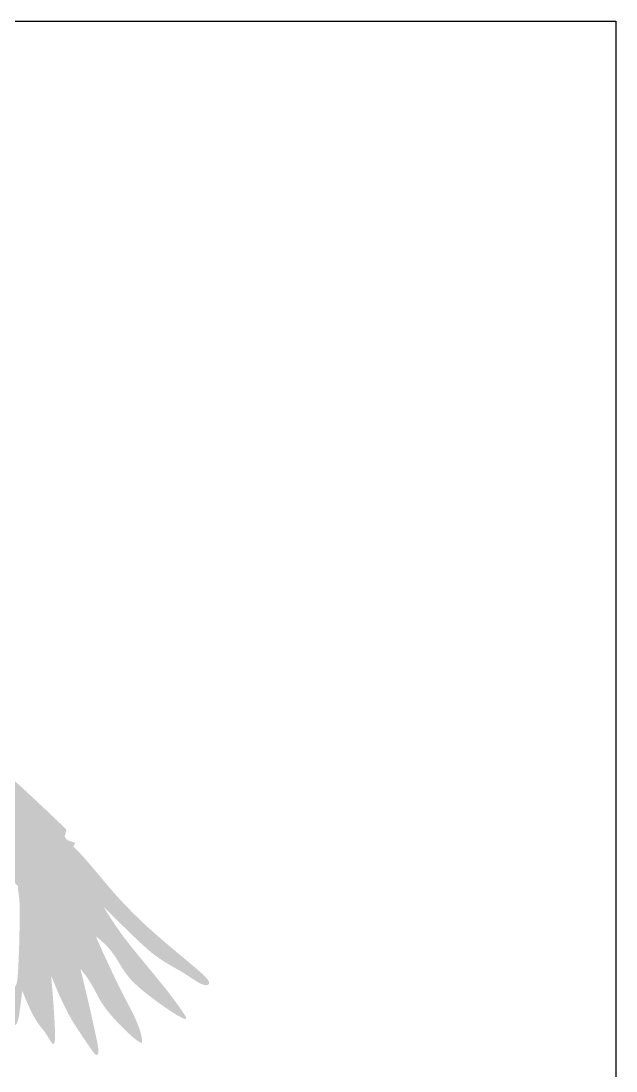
# Model space of a CAD drawing. Header units: millimetres. Extents: x -461 to 744, y 0 to 299.
# Drawn here: x -172.1 to -61.9, y 104.4 to 299 of the extents above; entities that cross this region are included whole.
import ezdxf

# ---------------------------------------------------------------- set-up
doc = ezdxf.new("R2010")
doc.units = ezdxf.units.MM
doc.layers.add('Images', color=7, linetype='Continuous')
doc.layers.add('magpiefill', color=3, linetype='Continuous')
picture_1 = doc.add_image_def('image3.jpg', size_in_pixel=(1024, 768))

msp = doc.modelspace()

# ---------------------------------------------------------------- hatches: boundary and pattern name
at = {"layer": 'magpiefill', "true_color": 0x010101}
h = msp.add_hatch(color=18, dxfattribs=at)
h.dxf.hatch_style = 1
edge = h.paths.add_edge_path()
edge.add_line((-219.85, 155.49), (-224.49, 155.01))
edge.add_line((-224.49, 155.01), (-232.37, 149.84))
edge.add_line((-232.37, 149.84), (-248.59, 138.13))
edge.add_line((-248.59, 138.13), (-258.05, 129.12))
edge.add_line((-258.05, 129.12), (-259.63, 129.12))
edge.add_line((-259.63, 129.12), (-261.2, 130.47))
edge.add_line((-261.2, 130.47), (-261.43, 131.37))
edge.add_line((-261.43, 131.37), (-266.16, 127.77))
edge.add_line((-266.16, 127.77), (-272.47, 123.27))
edge.add_line((-272.47, 123.27), (-273.14, 126.2))
edge.add_line((-273.14, 126.2), (-272.92, 127.77))
edge.add_line((-272.92, 127.77), (-270.21, 130.7))
edge.add_line((-270.21, 130.7), (-269.31, 131.37))
edge.add_line((-269.31, 131.37), (-269.99, 131.82))
edge.add_line((-269.99, 131.82), (-274.27, 128.9))
edge.add_line((-274.27, 128.9), (-275.39, 129.8))
edge.add_line((-275.39, 129.8), (-275.39, 130.47))
edge.add_line((-275.39, 130.47), (-277.2, 130.47))
edge.add_line((-277.2, 130.47), (-277.87, 131.37))
edge.add_line((-277.87, 131.37), (-272.02, 134.53))
edge.add_line((-272.02, 134.53), (-270.89, 136.55))
edge.add_line((-270.89, 136.55), (-268.86, 138.35))
edge.add_line((-268.86, 138.35), (-272.92, 137.68))
edge.add_line((-272.92, 137.68), (-269.76, 140.38))
edge.add_line((-269.76, 140.38), (-259.18, 146.46))
edge.add_line((-259.18, 146.46), (-249.26, 153.66))
edge.add_line((-249.26, 153.66), (-238, 160.19))
edge.add_line((-238, 160.19), (-231.24, 164.25))
edge.add_line((-231.24, 164.25), (-230.57, 166.72))
edge.add_line((-230.57, 166.72), (-228.09, 168.3))
edge.add_line((-228.09, 168.3), (-225.39, 167.17))
edge.add_line((-225.39, 167.17), (-223.58, 167.4))
edge.add_line((-223.58, 167.4), (-219.75, 170.55))
edge.add_line((-219.75, 170.55), (-216.6, 172.58))
edge.add_line((-216.6, 172.58), (-216.38, 168.07))
edge.add_line((-216.38, 168.07), (-217.28, 164.7))
edge.add_line((-217.28, 164.7), (-218.18, 164.25))
edge.add_line((-218.18, 164.25), (-219.53, 164.7))
edge.add_line((-219.53, 164.7), (-221.33, 162.89))
edge.add_line((-221.33, 162.89), (-218.55, 160.53))
edge.add_line((-218.55, 160.53), (-218.06, 162.64))
edge.add_line((-218.06, 162.64), (-215.78, 163.95))
edge.add_line((-215.78, 163.95), (-212.37, 164.11))
edge.add_line((-212.37, 164.11), (-210.41, 163.46))
edge.add_line((-210.41, 163.46), (-210.41, 161.99))
edge.add_line((-210.41, 161.99), (-212.04, 161.34))
edge.add_line((-212.04, 161.34), (-215.13, 160.69))
edge.add_line((-215.13, 160.69), (-218.71, 157.93))
edge.add_line((-218.71, 157.93), (-218.71, 155.98))
edge.add_line((-218.71, 155.98), (-215.78, 157.11))
edge.add_line((-215.78, 157.11), (-208.62, 159.88))
edge.add_line((-208.62, 159.88), (-203.9, 162.48))
edge.add_line((-203.9, 162.48), (-199.18, 165.9))
edge.add_line((-199.18, 165.9), (-193, 170.45))
edge.add_line((-193, 170.45), (-196.25, 169.31))
edge.add_line((-196.25, 169.31), (-199.35, 168.18))
edge.add_line((-199.35, 168.18), (-202.6, 168.99))
edge.add_line((-202.6, 168.99), (-205.53, 171.43))
edge.add_line((-205.53, 171.43), (-207.32, 175.01))
edge.add_line((-207.32, 175.01), (-207.97, 179.07))
edge.add_line((-207.97, 179.07), (-207.16, 182.82))
edge.add_line((-207.16, 182.82), (-203.74, 186.56))
edge.add_line((-203.74, 186.56), (-205.53, 185.91))
edge.add_line((-205.53, 185.91), (-213.99, 181.51))
edge.add_line((-213.99, 181.51), (-221.32, 177.45))
edge.add_line((-221.32, 177.45), (-225.39, 174.19))
edge.add_line((-225.39, 174.19), (-227.5, 171.1))
edge.add_line((-227.5, 171.1), (-229.78, 169.31))
edge.add_line((-229.78, 169.31), (-232.22, 168.66))
edge.add_line((-232.22, 168.66), (-233.69, 169.31))
edge.add_line((-233.69, 169.31), (-234.5, 170.29))
edge.add_line((-234.5, 170.29), (-234.34, 172.57))
edge.add_line((-234.34, 172.57), (-232.71, 176.31))
edge.add_line((-232.71, 176.31), (-233.85, 178.75))
edge.add_line((-233.85, 178.75), (-234.17, 176.63))
edge.add_line((-234.17, 176.63), (-235.64, 175.66))
edge.add_line((-235.64, 175.66), (-239.22, 173.54))
edge.add_line((-239.22, 173.54), (-240.36, 174.36))
edge.add_line((-240.36, 174.36), (-241.5, 175.01))
edge.add_line((-241.5, 175.01), (-242.64, 176.15))
edge.add_line((-242.64, 176.15), (-243.13, 177.94))
edge.add_line((-243.13, 177.94), (-242.96, 179.07))
edge.add_line((-242.96, 179.07), (-244.43, 179.4))
edge.add_line((-244.43, 179.4), (-245.24, 180.05))
edge.add_line((-245.24, 180.05), (-246.38, 181.19))
edge.add_line((-246.38, 181.19), (-247.36, 182.49))
edge.add_line((-247.36, 182.49), (-246.87, 184.93))
edge.add_line((-246.87, 184.93), (-247.36, 184.93))
edge.add_line((-247.36, 184.93), (-248.82, 185.42))
edge.add_line((-248.82, 185.42), (-250.29, 186.72))
edge.add_line((-250.29, 186.72), (-251.1, 188.35))
edge.add_line((-251.1, 188.35), (-250.78, 189.81))
edge.add_line((-250.78, 189.81), (-250.45, 191.44))
edge.add_line((-250.45, 191.44), (-251.26, 191.6))
edge.add_line((-251.26, 191.6), (-252.89, 193.06))
edge.add_line((-252.89, 193.06), (-253.87, 195.02))
edge.add_line((-253.87, 195.02), (-253.7, 196.8))
edge.add_line((-253.7, 196.8), (-250.94, 198.59))
edge.add_line((-250.94, 198.59), (-247.19, 200.55))
edge.add_line((-247.19, 200.55), (-244.59, 202.66))
edge.add_line((-244.59, 202.66), (-242.31, 204.61))
edge.add_line((-242.31, 204.61), (-241.99, 204.94))
edge.add_line((-241.99, 204.94), (-241.17, 205.26))
edge.add_line((-241.17, 205.26), (-240.2, 206.08))
edge.add_line((-240.2, 206.08), (-240.03, 206.73))
edge.add_line((-240.03, 206.73), (-240.03, 207.22))
edge.add_line((-240.03, 207.22), (-240.2, 207.87))
edge.add_line((-240.2, 207.87), (-240.68, 208.35))
edge.add_line((-240.68, 208.35), (-241.17, 208.68))
edge.add_line((-241.17, 208.68), (-241.82, 208.84))
edge.add_line((-241.82, 208.84), (-241.34, 209.17))
edge.add_line((-241.34, 209.17), (-240.68, 209.17))
edge.add_line((-240.68, 209.17), (-240.03, 209.33))
edge.add_line((-240.03, 209.33), (-238.89, 209.33))
edge.add_line((-238.89, 209.33), (-238.24, 209.33))
edge.add_line((-238.24, 209.33), (-237.76, 209.49))
edge.add_line((-237.76, 209.49), (-237.27, 209.82))
edge.add_line((-237.27, 209.82), (-236.94, 210.63))
edge.add_line((-236.94, 210.63), (-236.78, 211.12))
edge.add_line((-236.78, 211.12), (-237.43, 211.77))
edge.add_line((-237.43, 211.77), (-239.55, 212.91))
edge.add_line((-239.55, 212.91), (-236.78, 212.26))
edge.add_line((-236.78, 212.26), (-235.31, 211.93))
edge.add_line((-235.31, 211.93), (-234.5, 212.42))
edge.add_line((-234.5, 212.42), (-234.5, 212.75))
edge.add_line((-234.5, 212.75), (-234.5, 213.56))
edge.add_line((-234.5, 213.56), (-234.99, 213.88))
edge.add_line((-234.99, 213.88), (-235.31, 214.7))
edge.add_line((-235.31, 214.7), (-234.01, 214.54))
edge.add_line((-234.01, 214.54), (-233.36, 214.54))
edge.add_line((-233.36, 214.54), (-232.38, 214.54))
edge.add_line((-232.38, 214.54), (-232.38, 214.86))
edge.add_line((-232.38, 214.86), (-232.55, 215.84))
edge.add_line((-232.55, 215.84), (-232.87, 216.49))
edge.add_line((-232.87, 216.49), (-233.04, 217.3))
edge.add_line((-233.04, 217.3), (-232.22, 217.3))
edge.add_line((-232.22, 217.3), (-231.57, 217.46))
edge.add_line((-231.57, 217.46), (-231.25, 217.95))
edge.add_line((-231.25, 217.95), (-231.08, 219.09))
edge.add_line((-231.08, 219.09), (-230.92, 219.42))
edge.add_line((-230.92, 219.42), (-230.27, 219.42))
edge.add_line((-230.27, 219.42), (-229.78, 219.42))
edge.add_line((-229.78, 219.42), (-229.46, 219.74))
edge.add_line((-229.46, 219.74), (-228.97, 219.74))
edge.add_line((-228.97, 219.74), (-228.8, 220.55))
edge.add_line((-228.8, 220.55), (-228.8, 220.88))
edge.add_line((-228.8, 220.88), (-229.62, 221.2))
edge.add_line((-229.62, 221.2), (-228.97, 221.53))
edge.add_line((-228.97, 221.53), (-228.48, 221.53))
edge.add_line((-228.48, 221.53), (-227.83, 221.37))
edge.add_line((-227.83, 221.37), (-227.01, 221.2))
edge.add_line((-227.01, 221.2), (-225.87, 221.37))
edge.add_line((-225.87, 221.37), (-224.25, 221.69))
edge.add_line((-224.25, 221.69), (-223.43, 221.69))
edge.add_line((-223.43, 221.69), (-223.43, 221.04))
edge.add_line((-223.43, 221.04), (-223.27, 220.23))
edge.add_line((-223.27, 220.23), (-222.13, 219.74))
edge.add_line((-222.13, 219.74), (-220.67, 220.23))
edge.add_line((-220.67, 220.23), (-219.85, 219.25))
edge.add_line((-219.85, 219.25), (-218.71, 218.12))
edge.add_arc((-501.24, 53.17), 327.15, 24.7197, 30.2779, ccw=False)
edge.add_arc((-198.78, 194.33), 6.85, 219.4264, 277.5113)
edge.add_arc((-191.38, 181.57), 8.83, 76.0979, 137.4829, ccw=False)
edge.add_arc((-191.86, 170.78), 19.53, 60.0192, 82.349, ccw=False)
edge.add_arc((-191.59, 158.93), 30.3, 55.1607, 71.7322, ccw=False)
edge.add_arc((-175.12, 169.37), 14.45, 86.6589, 120.3195)
edge.add_arc((-170.7, 162.22), 22.86, 120.8491, 144.9822)
edge.add_arc((-186.33, 173.7), 3.5, 152.0183, 206.956)
edge.add_arc((-453.63, -149.96), 416.57, 45.8931, 50.6392, ccw=False)
edge.add_line((-163.7, 149.15), (-164.03, 147.84))
edge.add_line((-164.03, 147.84), (-163.54, 147.19))
edge.add_line((-163.54, 147.19), (-162.08, 146.7))
edge.add_line((-162.08, 146.7), (-162.57, 145.73))
edge.add_line((-162.57, 145.73), (-161.92, 144.91))
edge.add_line((-161.92, 144.91), (-161.59, 144.1))
edge.add_line((-161.59, 144.1), (-162.73, 143.13))
edge.add_line((-162.73, 143.13), (-162.89, 142.15))
edge.add_line((-162.89, 142.15), (-162.4, 141.17))
edge.add_line((-162.4, 141.17), (-163.71, 140.69))
edge.add_line((-163.71, 140.69), (-165.01, 141.01))
edge.add_line((-165.01, 141.01), (-164.84, 139.87))
edge.add_line((-164.84, 139.87), (-166.63, 139.38))
edge.add_line((-166.63, 139.38), (-167.45, 139.87))
edge.add_line((-167.45, 139.87), (-167.94, 140.03))
edge.add_line((-167.94, 140.03), (-168.43, 139.38))
edge.add_line((-168.43, 139.38), (-169.24, 138.73))
edge.add_line((-169.24, 138.73), (-170.05, 139.06))
edge.add_line((-170.05, 139.06), (-172.17, 137.59))
edge.add_line((-172.17, 137.59), (-172.17, 138.25))
edge.add_line((-172.17, 138.25), (-173.63, 139.55))
edge.add_line((-173.63, 139.55), (-173.63, 140.2))
edge.add_line((-173.63, 140.2), (-173.96, 139.87))
edge.add_line((-173.96, 139.87), (-174.94, 138.41))
edge.add_line((-174.94, 138.41), (-174.94, 137.43))
edge.add_line((-174.94, 137.43), (-174.94, 135.32))
edge.add_line((-174.94, 135.32), (-176.07, 135.32))
edge.add_line((-176.07, 135.32), (-176.56, 135.81))
edge.add_line((-176.56, 135.81), (-176.73, 136.13))
edge.add_line((-176.73, 136.13), (-178.35, 136.62))
edge.add_line((-178.35, 136.62), (-179.17, 137.11))
edge.add_line((-179.17, 137.11), (-179.49, 136.78))
edge.add_line((-179.49, 136.78), (-179.49, 135.97))
edge.add_line((-179.49, 135.97), (-180.47, 134.67))
edge.add_line((-180.47, 134.67), (-181.12, 135.15))
edge.add_line((-181.12, 135.15), (-181.12, 135.64))
edge.add_line((-181.12, 135.64), (-183.07, 135.15))
edge.add_line((-183.07, 135.15), (-184.05, 134.02))
edge.add_line((-184.05, 134.02), (-186.16, 133.2))
edge.add_line((-186.16, 133.2), (-187.14, 133.69))
edge.add_line((-187.14, 133.69), (-187.63, 134.5))
edge.add_line((-187.63, 134.5), (-188.44, 134.5))
edge.add_line((-188.44, 134.5), (-190.23, 133.04))
edge.add_line((-190.23, 133.04), (-191.86, 131.41))
edge.add_line((-191.86, 131.41), (-193.49, 129.46))
edge.add_line((-193.49, 129.46), (-194.79, 127.83))
edge.add_line((-194.79, 127.83), (-195.93, 126.7))
edge.add_line((-195.93, 126.7), (-197.56, 126.21))
edge.add_line((-197.56, 126.21), (-199.02, 126.53))
edge.add_line((-199.02, 126.53), (-200, 127.51))
edge.add_line((-200, 127.51), (-200.97, 128.49))
edge.add_line((-200.97, 128.49), (-201.46, 129.95))
edge.add_line((-201.46, 129.95), (-202.28, 131.09))
edge.add_line((-202.28, 131.09), (-203.09, 131.25))
edge.add_line((-203.09, 131.25), (-204.07, 131.58))
edge.add_line((-204.07, 131.58), (-204.88, 131.58))
edge.add_line((-204.88, 131.58), (-206.35, 133.85))
edge.add_line((-206.35, 133.85), (-207.81, 135.81))
edge.add_line((-207.81, 135.81), (-208.46, 135.81))
edge.add_line((-208.46, 135.81), (-209.76, 136.46))
edge.add_line((-209.76, 136.46), (-212.04, 138.57))
edge.add_line((-212.04, 138.57), (-212.69, 139.55))
edge.add_line((-212.69, 139.55), (-213.02, 140.2))
edge.add_line((-213.02, 140.2), (-213.18, 141.17))
edge.add_line((-213.18, 141.17), (-213.83, 141.17))
edge.add_line((-213.83, 141.17), (-215.3, 141.66))
edge.add_line((-215.3, 141.66), (-215.46, 141.99))
edge.add_line((-215.46, 141.99), (-216.11, 142.96))
edge.add_line((-216.11, 142.96), (-216.27, 143.29))
edge.add_line((-216.27, 143.29), (-217.09, 145.08))
edge.add_line((-217.09, 145.08), (-218.06, 145.73))
edge.add_line((-218.06, 145.73), (-218.55, 146.22))
edge.add_line((-218.55, 146.22), (-219.2, 147.19))
edge.add_line((-219.2, 147.19), (-219.53, 148.49))
edge.add_line((-219.53, 148.49), (-219.53, 149.31))
edge.add_line((-219.53, 149.31), (-218.39, 150.93))
edge.add_line((-218.39, 150.93), (-218.88, 150.77))
edge.add_line((-218.88, 150.77), (-220.02, 152.07))
edge.add_line((-220.02, 152.07), (-220.18, 153.21))
edge.add_line((-220.18, 153.21), (-218.88, 155.16))
edge.add_line((-218.88, 155.16), (-219.85, 155.49))
at = {"layer": 'magpiefill'}
h = msp.add_hatch(color=253, dxfattribs=at)
h.dxf.hatch_style = 1
h.paths.add_polyline_path([(-144.55, 127.51), (-145.56, 128.37), (-146.58, 129.25), (-147.59, 130.14), (-148.15, 130.65), (-148.12, 130.09), (-148.25, 129.78), (-148.52, 129.68), (-148.91, 129.76), (-149.38, 129.98), (-149.93, 130.3), (-150.51, 130.69), (-151.12, 131.11), (-151.72, 131.54), (-152.32, 131.97), (-152.9, 132.4), (-153.47, 132.84), (-154.03, 133.29), (-154.57, 133.76), (-155.09, 134.26), (-155.59, 134.79), (-156.07, 135.34), (-156.53, 135.92), (-156.96, 136.52), (-157.38, 137.13), (-157.78, 137.75), (-158.17, 138.36), (-158.55, 138.97), (-158.92, 139.56), (-159.27, 140.12), (-159.57, 140.61), (-159.75, 141), (-159.76, 141.24), (-159.55, 141.3), (-159.06, 141.13), (-158.24, 140.7), (-157.04, 139.95), (-157.29, 140.25), (-158.15, 141.28), (-159.01, 142.3), (-159.87, 143.29), (-160.72, 144.26), (-161.57, 145.17), (-162.42, 146.02), (-162.57, 145.73), (-161.92, 144.91), (-161.59, 144.1), (-162.4, 143.4), (-161.94, 142.73), (-161.45, 142.01), (-160.94, 141.26), (-160.42, 140.47), (-159.88, 139.66), (-159.34, 138.84), (-158.81, 138.02), (-158.3, 137.21), (-157.8, 136.41), (-157.32, 135.64), (-156.84, 134.87), (-156.8, 134.8), (-155.21, 133.24), (-153.8, 131.85), (-152.55, 130.62), (-151.43, 129.54), (-150.44, 128.59), (-149.54, 127.75), (-148.71, 127.01), (-147.94, 126.37), (-147.2, 125.79), (-146.48, 125.28), (-145.8, 124.83), (-145.14, 124.42), (-144.5, 124.05), (-143.9, 123.7), (-143.31, 123.36), (-142.74, 123.04), (-142.2, 122.71), (-141.68, 122.38), (-141.19, 122.07), (-140.72, 121.76), (-140.28, 121.47), (-139.87, 121.21), (-139.49, 120.98), (-139.15, 120.78), (-138.85, 120.62), (-138.58, 120.5), (-138.34, 120.41), (-138.13, 120.36), (-137.95, 120.33), (-137.79, 120.33), (-137.65, 120.35), (-137.54, 120.39), (-137.44, 120.44), (-137.36, 120.52), (-137.3, 120.61), (-137.28, 120.72), (-137.29, 120.86), (-137.33, 121.01), (-137.42, 121.19), (-137.56, 121.4), (-137.75, 121.63), (-137.99, 121.89), (-138.3, 122.2), (-138.67, 122.55), (-139.12, 122.94), (-139.65, 123.4), (-140.26, 123.92), (-140.97, 124.51), (-141.76, 125.18), (-142.64, 125.91), (-143.57, 126.69)])
h = msp.add_hatch(color=255, dxfattribs=at)
h.dxf.hatch_style = 1
h.paths.add_polyline_path([(-154.99, 131.94), (-155.46, 132.66), (-155.92, 133.38), (-156.38, 134.12), (-156.84, 134.87), (-157.32, 135.64), (-157.8, 136.41), (-158.3, 137.21), (-158.81, 138.02), (-159.34, 138.84), (-159.88, 139.66), (-160.42, 140.47), (-160.94, 141.26), (-161.45, 142.01), (-161.94, 142.73), (-162.4, 143.4), (-162.73, 143.13), (-162.89, 142.15), (-162.4, 141.17), (-162.51, 141.13), (-162.33, 140.33), (-162.11, 139.59), (-161.87, 138.91), (-161.61, 138.28), (-161.35, 137.69), (-161.08, 137.13), (-160.81, 136.6), (-160.55, 136.09), (-160.3, 135.59), (-160.07, 135.1), (-159.86, 134.63), (-159.66, 134.17), (-159.47, 133.72), (-159.3, 133.3), (-159.14, 132.89), (-159, 132.51), (-158.87, 132.14), (-158.75, 131.8), (-158.64, 131.48), (-158.52, 131.17), (-158.39, 130.89), (-158.25, 130.62), (-158.1, 130.37), (-157.92, 130.14), (-157.71, 129.92), (-157.48, 129.71), (-157.23, 129.5), (-156.95, 129.29), (-156.65, 129.07), (-156.33, 128.84), (-156, 128.59), (-155.65, 128.31), (-155.29, 128.01), (-154.93, 127.67), (-154.56, 127.32), (-154.19, 126.95), (-153.82, 126.58), (-153.46, 126.2), (-153.11, 125.82), (-152.78, 125.45), (-152.47, 125.1), (-152.16, 124.75), (-151.86, 124.4), (-151.56, 124.05), (-151.24, 123.68), (-150.89, 123.29), (-150.52, 122.88), (-150.11, 122.43), (-149.65, 121.95), (-149.17, 121.46), (-148.7, 120.98), (-148.25, 120.55), (-147.86, 120.19), (-147.55, 119.94), (-147.34, 119.82), (-147.27, 119.86), (-147.34, 120.08), (-147.53, 120.45), (-147.78, 120.94), (-148.07, 121.49), (-148.34, 122.09), (-148.55, 122.68), (-148.67, 123.23), (-148.64, 123.71), (-148.99, 124.14), (-149.6, 124.88), (-150.2, 125.6), (-150.78, 126.32), (-151.36, 127.03), (-151.92, 127.74), (-152.46, 128.43), (-153, 129.13), (-153.52, 129.83), (-154.02, 130.53), (-154.51, 131.23)])
h = msp.add_hatch(color=255, dxfattribs=at)
h.dxf.hatch_style = 1
h.paths.add_polyline_path([(-158.48, 129.87), (-159.09, 131.25), (-159.74, 132.69), (-160.42, 134.18), (-161.15, 135.72), (-161.94, 137.32), (-162.79, 138.97), (-163.71, 140.69), (-165.01, 141.01), (-164.84, 139.87), (-165.67, 139.65), (-165.32, 138.54), (-164.91, 137.15), (-164.43, 135.54), (-163.92, 133.74), (-163.38, 131.81), (-162.82, 129.78), (-162.26, 127.71), (-162.17, 127.38), (-161.55, 126.47), (-161, 125.72), (-160.53, 125.1), (-160.11, 124.57), (-159.75, 124.13), (-159.42, 123.74), (-159.13, 123.38), (-158.84, 123.04), (-158.57, 122.68), (-158.3, 122.3), (-158.03, 121.92), (-157.77, 121.53), (-157.5, 121.14), (-157.23, 120.75), (-156.96, 120.37), (-156.69, 119.99), (-156.41, 119.63), (-156.12, 119.28), (-155.84, 118.96), (-155.56, 118.66), (-155.3, 118.39), (-155.04, 118.16), (-154.81, 117.98), (-154.6, 117.84), (-154.42, 117.75), (-154.26, 117.74), (-154.14, 117.83), (-154.06, 118.03), (-154.02, 118.39), (-154.03, 118.9), (-154.08, 119.61), (-154.19, 120.54), (-154.66, 121.51), (-155.17, 122.56), (-155.68, 123.66), (-156.21, 124.8), (-156.76, 125.99), (-157.32, 127.24), (-157.89, 128.53)])
h = msp.add_hatch(color=253, dxfattribs=at)
h.dxf.hatch_style = 1
h.paths.add_polyline_path([(-144.91, 119.12), (-145.44, 119.79), (-146, 120.49), (-146.58, 121.2), (-147.17, 121.93), (-147.77, 122.66), (-148.38, 123.4), (-148.64, 123.71), (-148.67, 123.23), (-148.55, 122.68), (-148.34, 122.09), (-148.07, 121.49), (-147.78, 120.94), (-147.53, 120.45), (-147.34, 120.08), (-147.27, 119.86), (-147.34, 119.82), (-147.55, 119.94), (-147.86, 120.19), (-148.25, 120.55), (-148.7, 120.98), (-149.17, 121.46), (-149.65, 121.95), (-150.11, 122.43), (-150.52, 122.88), (-150.89, 123.29), (-151.24, 123.68), (-151.56, 124.05), (-151.86, 124.4), (-152.16, 124.75), (-152.47, 125.1), (-152.78, 125.45), (-153.11, 125.82), (-153.46, 126.2), (-153.82, 126.58), (-154.19, 126.95), (-154.56, 127.32), (-154.93, 127.67), (-155.29, 128.01), (-155.65, 128.31), (-156, 128.59), (-156.33, 128.84), (-156.65, 129.07), (-156.95, 129.29), (-157.23, 129.5), (-157.48, 129.71), (-157.71, 129.92), (-157.92, 130.14), (-158.1, 130.37), (-158.25, 130.62), (-158.39, 130.89), (-158.52, 131.17), (-158.64, 131.48), (-158.75, 131.8), (-158.87, 132.14), (-159, 132.51), (-159.14, 132.89), (-159.3, 133.3), (-159.47, 133.72), (-159.66, 134.17), (-159.86, 134.63), (-160.07, 135.1), (-160.3, 135.59), (-160.55, 136.09), (-160.81, 136.6), (-161.08, 137.13), (-161.35, 137.69), (-161.61, 138.28), (-161.87, 138.91), (-162.11, 139.59), (-162.33, 140.33), (-162.51, 141.13), (-163.71, 140.69), (-162.79, 138.97), (-161.94, 137.32), (-161.15, 135.72), (-160.42, 134.18), (-159.74, 132.69), (-159.09, 131.25), (-158.48, 129.87), (-158.27, 129.39), (-157.36, 128.65), (-156.59, 127.95), (-155.94, 127.27), (-155.4, 126.62), (-154.94, 126), (-154.55, 125.42), (-154.2, 124.86), (-153.89, 124.34), (-153.59, 123.86), (-153.3, 123.4), (-153.02, 122.97), (-152.73, 122.56), (-152.43, 122.17), (-152.13, 121.79), (-151.81, 121.42), (-151.47, 121.05), (-151.1, 120.68), (-150.71, 120.32), (-150.31, 119.95), (-149.88, 119.59), (-149.45, 119.23), (-149, 118.87), (-148.55, 118.52), (-148.09, 118.17), (-147.64, 117.82), (-147.18, 117.48), (-146.73, 117.15), (-146.29, 116.83), (-145.86, 116.52), (-145.44, 116.23), (-145.04, 115.96), (-144.66, 115.7), (-144.31, 115.47), (-143.98, 115.26), (-143.67, 115.06), (-143.39, 114.89), (-143.12, 114.74), (-142.88, 114.6), (-142.66, 114.48), (-142.47, 114.38), (-142.29, 114.29), (-142.13, 114.22), (-141.99, 114.16), (-141.88, 114.12), (-141.78, 114.09), (-141.69, 114.08), (-141.63, 114.09), (-141.58, 114.11), (-141.55, 114.15), (-141.54, 114.21), (-141.56, 114.3), (-141.6, 114.43), (-141.68, 114.59), (-141.8, 114.8), (-141.97, 115.07), (-142.18, 115.39), (-142.44, 115.77), (-142.75, 116.22), (-143.1, 116.71), (-143.5, 117.26), (-143.94, 117.84), (-144.41, 118.46)])
h = msp.add_hatch(color=255, dxfattribs=at)
h.dxf.hatch_style = 1
h.paths.add_polyline_path([(-153.91, 136.34), (-154.75, 137.27), (-155.59, 138.24), (-156.44, 139.23), (-157.04, 139.95), (-158.24, 140.7), (-159.06, 141.13), (-159.55, 141.3), (-159.76, 141.24), (-159.75, 141), (-159.57, 140.61), (-159.27, 140.12), (-158.92, 139.56), (-158.55, 138.97), (-158.17, 138.36), (-157.78, 137.75), (-157.38, 137.13), (-156.96, 136.52), (-156.53, 135.92), (-156.07, 135.34), (-155.59, 134.79), (-155.09, 134.26), (-154.57, 133.76), (-154.03, 133.29), (-153.47, 132.84), (-152.9, 132.4), (-152.32, 131.97), (-151.72, 131.54), (-151.12, 131.11), (-150.51, 130.69), (-149.93, 130.3), (-149.38, 129.98), (-148.91, 129.76), (-148.52, 129.68), (-148.25, 129.78), (-148.12, 130.09), (-148.15, 130.65), (-148.58, 131.03), (-149.54, 131.91), (-150.45, 132.79), (-151.35, 133.66), (-152.21, 134.54), (-153.07, 135.43)])
h = msp.add_hatch(color=253, dxfattribs=at)
h.dxf.hatch_style = 1
h.paths.add_polyline_path([(-172.07, 117.93), (-172, 118.48), (-171.94, 118.99), (-171.88, 119.5), (-171.82, 120.06), (-171.77, 120.7), (-171.72, 121.48), (-171.67, 122.43), (-171.63, 123.6), (-171.6, 125.03), (-171.57, 126.74), (-171.55, 128.66), (-171.53, 130.65), (-171.52, 132.62), (-171.51, 134.46), (-171.52, 136.04), (-171.53, 137.27), (-171.55, 138.02), (-172.17, 137.59), (-172.17, 138.25), (-172.67, 138.69), (-172.68, 138.44), (-172.68, 138.19), (-172.66, 137.95), (-172.63, 137.7), (-172.59, 137.43), (-172.54, 137.14), (-172.5, 136.83), (-172.46, 136.48), (-172.43, 136.08), (-172.4, 135.63), (-172.38, 135.12), (-172.37, 134.54), (-172.36, 133.89), (-172.36, 133.15), (-172.37, 132.31), (-172.38, 131.37), (-172.41, 130.33), (-172.43, 129.2), (-172.46, 128.04), (-172.5, 126.87), (-172.54, 125.72), (-172.59, 124.62), (-172.64, 123.62), (-172.69, 122.75), (-172.74, 122.02), (-172.8, 121.44), (-172.87, 120.98), (-172.95, 120.62), (-173.05, 120.36), (-173.16, 120.16), (-173.3, 120.03), (-173.47, 119.92), (-173.66, 119.84), (-173.88, 119.77), (-174.11, 119.73), (-174.37, 119.7), (-174.63, 119.68), (-174.9, 119.69), (-175.17, 119.7), (-175.43, 119.74), (-175.69, 119.78), (-175.93, 119.84), (-176.17, 119.92), (-176.39, 120.01), (-176.59, 120.11), (-176.78, 120.23), (-176.95, 120.36), (-177.09, 120.51), (-177.22, 120.68), (-177.32, 120.86), (-177.4, 121.06), (-177.46, 121.28), (-177.51, 121.53), (-177.53, 121.79), (-177.54, 122.09), (-177.54, 122.41), (-177.52, 122.76), (-177.48, 123.15), (-177.43, 123.58), (-177.37, 124.07), (-177.29, 124.61), (-177.2, 125.23), (-177.1, 125.91), (-176.98, 126.69), (-176.84, 127.54), (-176.7, 128.48), (-176.54, 129.5), (-176.37, 130.57), (-176.19, 131.7), (-176, 132.87), (-175.8, 134.08), (-175.59, 135.32), (-176.07, 135.32), (-176.1, 134.99), (-176.19, 134.47), (-176.31, 133.8), (-176.46, 133), (-176.64, 132.1), (-176.83, 131.12), (-177.03, 130.1), (-177.23, 129.06), (-177.42, 128.04), (-177.6, 127.03), (-177.77, 126.07), (-177.92, 125.15), (-178.06, 124.3), (-178.17, 123.52), (-178.27, 122.83), (-178.34, 122.23), (-178.39, 121.75), (-178.42, 121.35), (-178.43, 121.03), (-178.44, 120.77), (-178.44, 120.55), (-178.43, 120.35), (-178.44, 120.16), (-178.44, 119.96), (-178.46, 119.72), (-178.49, 119.47), (-178.53, 119.2), (-178.58, 118.92), (-178.64, 118.65), (-178.71, 118.38), (-178.78, 118.13), (-177.93, 117.22), (-177.17, 116.44), (-176.52, 115.76), (-175.95, 115.19), (-175.45, 114.71), (-175.04, 114.31), (-174.68, 113.97), (-174.38, 113.7), (-174.14, 113.48), (-173.94, 113.31), (-173.77, 113.18), (-173.63, 113.08), (-173.52, 113.01), (-173.43, 112.97), (-173.35, 112.96), (-173.27, 112.96), (-173.19, 112.98), (-173.11, 113.01), (-173.02, 113.08), (-172.94, 113.19), (-172.86, 113.34), (-172.77, 113.55), (-172.69, 113.82), (-172.61, 114.17), (-172.52, 114.59), (-172.44, 115.08), (-172.36, 115.61), (-172.29, 116.18), (-172.21, 116.77), (-172.14, 117.36)])
h = msp.add_hatch(color=255, dxfattribs=at)
h.dxf.hatch_style = 1
h.paths.add_polyline_path([(-167.14, 128.19), (-167.26, 129.2), (-167.37, 130.21), (-167.5, 131.2), (-167.63, 132.17), (-167.76, 133.1), (-167.9, 133.99), (-168.04, 134.82), (-168.19, 135.6), (-168.34, 136.3), (-168.5, 136.95), (-168.67, 137.51), (-168.85, 138), (-169.04, 138.41), (-169.24, 138.73), (-170.05, 139.06), (-171.55, 138.02), (-171.53, 137.27), (-171.52, 136.04), (-171.51, 134.46), (-171.52, 132.62), (-171.53, 130.65), (-171.55, 128.66), (-171.57, 126.74), (-171.6, 125.03), (-171.63, 123.6), (-171.67, 122.43), (-171.72, 121.48), (-171.75, 121), (-171.37, 120.29), (-171, 119.69), (-170.65, 119.18), (-170.32, 118.75), (-170, 118.39), (-169.7, 118.1), (-169.42, 117.85), (-169.16, 117.65), (-168.91, 117.47), (-168.68, 117.32), (-168.47, 117.2), (-168.26, 117.1), (-168.07, 117.03), (-167.88, 116.98), (-167.71, 116.94), (-167.54, 116.93), (-167.37, 116.95), (-167.2, 116.99), (-167.04, 117.07), (-166.88, 117.21), (-166.72, 117.4), (-166.56, 117.68), (-166.41, 118.03), (-166.25, 118.48), (-166.32, 119.33), (-166.4, 120.35), (-166.48, 121.34), (-166.56, 122.31), (-166.65, 123.27), (-166.74, 124.23), (-166.83, 125.19), (-166.93, 126.17), (-167.03, 127.17)])
h = msp.add_hatch(color=253, dxfattribs=at)
h.dxf.hatch_style = 1
h.paths.add_polyline_path([(-159.08, 114.75), (-159.43, 116.28), (-159.82, 117.95), (-160.25, 119.74), (-160.7, 121.63), (-161.2, 123.6), (-161.72, 125.63), (-162.26, 127.71), (-162.82, 129.78), (-163.38, 131.81), (-163.92, 133.74), (-164.43, 135.54), (-164.91, 137.15), (-165.32, 138.54), (-165.67, 139.65), (-166.32, 139.47), (-165.76, 137.61), (-165.22, 135.81), (-164.72, 134.09), (-164.24, 132.47), (-163.81, 130.94), (-163.41, 129.53), (-163.04, 128.25), (-162.72, 127.12), (-162.44, 126.14), (-162.2, 125.29), (-161.99, 124.56), (-161.81, 123.92), (-161.65, 123.36), (-161.52, 122.84), (-161.39, 122.35), (-161.28, 121.86), (-161.17, 121.37), (-161.07, 120.87), (-160.98, 120.36), (-160.9, 119.87), (-160.83, 119.39), (-160.77, 118.94), (-160.72, 118.52), (-160.69, 118.13), (-160.67, 117.79), (-160.67, 117.5), (-160.68, 117.26), (-160.71, 117.06), (-160.76, 116.92), (-160.83, 116.82), (-160.92, 116.77), (-161.02, 116.77), (-161.15, 116.82), (-161.3, 116.92), (-161.47, 117.05), (-161.65, 117.23), (-161.85, 117.43), (-162.07, 117.66), (-162.3, 117.91), (-162.55, 118.18), (-162.81, 118.46), (-163.07, 118.75), (-163.35, 119.04), (-163.62, 119.34), (-163.9, 119.65), (-164.17, 119.95), (-164.43, 120.25), (-164.68, 120.54), (-164.91, 120.82), (-165.12, 121.1), (-165.32, 121.39), (-165.5, 121.68), (-165.66, 121.98), (-165.8, 122.3), (-165.92, 122.65), (-166.02, 123.02), (-166.11, 123.43), (-166.17, 123.87), (-166.22, 124.33), (-166.26, 124.81), (-166.3, 125.3), (-166.33, 125.79), (-166.36, 126.28), (-166.4, 126.77), (-166.44, 127.24), (-166.49, 127.71), (-166.54, 128.17), (-166.6, 128.64), (-166.66, 129.12), (-166.72, 129.61), (-166.79, 130.12), (-166.85, 130.66), (-166.91, 131.23), (-166.97, 131.82), (-167.03, 132.43), (-167.1, 133.04), (-167.17, 133.66), (-167.25, 134.27), (-167.33, 134.86), (-167.43, 135.43), (-167.54, 135.97), (-167.66, 136.49), (-167.79, 136.99), (-167.92, 137.48), (-168.04, 137.96), (-168.17, 138.44), (-168.28, 138.93), (-168.38, 139.44), (-168.43, 139.38), (-169.24, 138.73), (-169.04, 138.41), (-168.85, 138), (-168.67, 137.51), (-168.5, 136.95), (-168.34, 136.3), (-168.19, 135.6), (-168.04, 134.82), (-167.9, 133.99), (-167.76, 133.1), (-167.63, 132.17), (-167.5, 131.2), (-167.37, 130.21), (-167.26, 129.2), (-167.14, 128.19), (-167.03, 127.17), (-166.93, 126.17), (-166.83, 125.19), (-166.74, 124.23), (-166.65, 123.27), (-166.56, 122.31), (-166.55, 122.1), (-165.74, 120.14), (-165.02, 118.46), (-164.36, 117.04), (-163.77, 115.84), (-163.23, 114.82), (-162.74, 113.95), (-162.28, 113.19), (-161.85, 112.51), (-161.44, 111.88), (-161.05, 111.3), (-160.69, 110.75), (-160.35, 110.25), (-160.04, 109.8), (-159.76, 109.39), (-159.5, 109.03), (-159.28, 108.71), (-159.09, 108.43), (-158.93, 108.2), (-158.8, 108.01), (-158.68, 107.85), (-158.58, 107.72), (-158.49, 107.62), (-158.41, 107.54), (-158.33, 107.49), (-158.24, 107.45), (-158.16, 107.43), (-158.08, 107.43), (-158, 107.46), (-157.93, 107.51), (-157.87, 107.6), (-157.82, 107.71), (-157.79, 107.87), (-157.78, 108.07), (-157.79, 108.32), (-157.83, 108.66), (-157.89, 109.09), (-157.99, 109.63), (-158.12, 110.32), (-158.3, 111.16), (-158.51, 112.17), (-158.78, 113.37)])
h = msp.add_hatch(color=255, dxfattribs=at)
h.dxf.hatch_style = 1
h.paths.add_polyline_path([(-163.04, 128.25), (-163.41, 129.53), (-163.81, 130.94), (-164.24, 132.47), (-164.72, 134.09), (-165.22, 135.81), (-165.76, 137.61), (-166.32, 139.47), (-166.63, 139.38), (-167.45, 139.87), (-167.94, 140.03), (-168.38, 139.44), (-168.28, 138.93), (-168.17, 138.44), (-168.04, 137.96), (-167.92, 137.48), (-167.79, 136.99), (-167.66, 136.49), (-167.54, 135.97), (-167.43, 135.43), (-167.33, 134.86), (-167.25, 134.27), (-167.17, 133.66), (-167.1, 133.04), (-167.03, 132.43), (-166.97, 131.82), (-166.91, 131.23), (-166.85, 130.66), (-166.79, 130.12), (-166.72, 129.61), (-166.66, 129.12), (-166.6, 128.64), (-166.54, 128.17), (-166.49, 127.71), (-166.44, 127.24), (-166.4, 126.77), (-166.36, 126.28), (-166.33, 125.79), (-166.3, 125.3), (-166.26, 124.81), (-166.22, 124.33), (-166.17, 123.87), (-166.11, 123.43), (-166.02, 123.02), (-165.92, 122.65), (-165.8, 122.3), (-165.66, 121.98), (-165.5, 121.68), (-165.32, 121.39), (-165.12, 121.1), (-164.91, 120.82), (-164.68, 120.54), (-164.43, 120.25), (-164.17, 119.95), (-163.9, 119.65), (-163.62, 119.34), (-163.35, 119.04), (-163.07, 118.75), (-162.81, 118.46), (-162.55, 118.18), (-162.3, 117.91), (-162.07, 117.66), (-161.85, 117.43), (-161.65, 117.23), (-161.47, 117.05), (-161.3, 116.92), (-161.15, 116.82), (-161.02, 116.77), (-160.92, 116.77), (-160.83, 116.82), (-160.76, 116.92), (-160.71, 117.06), (-160.68, 117.26), (-160.67, 117.5), (-160.67, 117.79), (-160.69, 118.13), (-160.72, 118.52), (-160.77, 118.94), (-160.83, 119.39), (-160.9, 119.87), (-160.98, 120.36), (-161.07, 120.87), (-161.17, 121.37), (-161.28, 121.86), (-161.39, 122.35), (-161.52, 122.84), (-161.65, 123.36), (-161.81, 123.92), (-161.99, 124.56), (-162.2, 125.29), (-162.44, 126.14), (-162.72, 127.12)])
h = msp.add_hatch(color=253, dxfattribs=at)
h.dxf.hatch_style = 1
h.paths.add_polyline_path([(-151.65, 115.56), (-152.01, 116.28), (-152.4, 117.03), (-152.82, 117.83), (-153.26, 118.68), (-153.71, 119.57), (-154.19, 120.54), (-154.08, 119.61), (-154.03, 118.9), (-154.02, 118.39), (-154.06, 118.03), (-154.14, 117.83), (-154.26, 117.74), (-154.42, 117.75), (-154.6, 117.84), (-154.81, 117.98), (-155.04, 118.16), (-155.3, 118.39), (-155.56, 118.66), (-155.84, 118.96), (-156.12, 119.28), (-156.41, 119.63), (-156.69, 119.99), (-156.96, 120.37), (-157.23, 120.75), (-157.5, 121.14), (-157.77, 121.53), (-158.03, 121.92), (-158.3, 122.3), (-158.57, 122.68), (-158.84, 123.04), (-159.13, 123.38), (-159.42, 123.74), (-159.75, 124.13), (-160.11, 124.57), (-160.53, 125.1), (-161, 125.72), (-161.55, 126.47), (-162.17, 127.38), (-161.72, 125.63), (-161.2, 123.6), (-161.14, 123.37), (-160.53, 122.63), (-159.98, 121.9), (-159.5, 121.17), (-159.07, 120.47), (-158.68, 119.79), (-158.33, 119.14), (-158, 118.52), (-157.69, 117.95), (-157.39, 117.43), (-157.09, 116.95), (-156.79, 116.5), (-156.49, 116.08), (-156.19, 115.67), (-155.87, 115.28), (-155.54, 114.88), (-155.19, 114.48), (-154.81, 114.07), (-154.43, 113.65), (-154.03, 113.23), (-153.62, 112.81), (-153.22, 112.41), (-152.83, 112.02), (-152.45, 111.66), (-152.09, 111.32), (-151.76, 111.02), (-151.46, 110.75), (-151.18, 110.52), (-150.93, 110.32), (-150.7, 110.15), (-150.5, 110), (-150.32, 109.88), (-150.16, 109.79), (-150.03, 109.72), (-149.92, 109.67), (-149.83, 109.66), (-149.77, 109.68), (-149.72, 109.75), (-149.7, 109.85), (-149.69, 110.01), (-149.71, 110.22), (-149.75, 110.48), (-149.8, 110.8), (-149.89, 111.16), (-149.99, 111.58), (-150.13, 112.04), (-150.3, 112.54), (-150.5, 113.07), (-150.73, 113.65), (-151, 114.25), (-151.31, 114.89)])
h = msp.add_hatch(color=253, dxfattribs=at)
h.dxf.hatch_style = 1
h.paths.add_polyline_path([(-166.07, 116.06), (-166.15, 117.18), (-166.23, 118.27), (-166.25, 118.48), (-166.41, 118.03), (-166.56, 117.68), (-166.72, 117.4), (-166.88, 117.21), (-167.04, 117.07), (-167.2, 116.99), (-167.37, 116.95), (-167.54, 116.93), (-167.71, 116.94), (-167.88, 116.98), (-168.07, 117.03), (-168.26, 117.1), (-168.47, 117.2), (-168.68, 117.32), (-168.91, 117.47), (-169.16, 117.65), (-169.42, 117.85), (-169.7, 118.1), (-170, 118.39), (-170.32, 118.75), (-170.65, 119.18), (-171, 119.69), (-171.37, 120.29), (-171.75, 121), (-171.77, 120.7), (-171.82, 120.06), (-171.88, 119.5), (-171.9, 119.31), (-171.18, 117.53), (-170.55, 116.11), (-170, 114.98), (-169.51, 114.11), (-169.09, 113.44), (-168.72, 112.92), (-168.39, 112.51), (-168.11, 112.16), (-167.85, 111.83), (-167.62, 111.51), (-167.42, 111.2), (-167.23, 110.91), (-167.06, 110.63), (-166.91, 110.37), (-166.76, 110.13), (-166.62, 109.91), (-166.48, 109.72), (-166.35, 109.56), (-166.22, 109.47), (-166.11, 109.45), (-166.01, 109.53), (-165.93, 109.73), (-165.87, 110.06), (-165.84, 110.54), (-165.83, 111.19), (-165.84, 111.98), (-165.88, 112.89), (-165.93, 113.9), (-166, 114.96)])

# ---------------------------------------------------------------- pictures from other files: only their frames are drawn
at = {"layer": 'Images'}
image = msp.add_image(picture_1, insert=(-460.53, 0), size_in_units=(398.61, 298.96), dxfattribs=dict(at, brightness=74, contrast=64))
image.dxf.flags = 7

doc.saveas('drawing.dxf')
